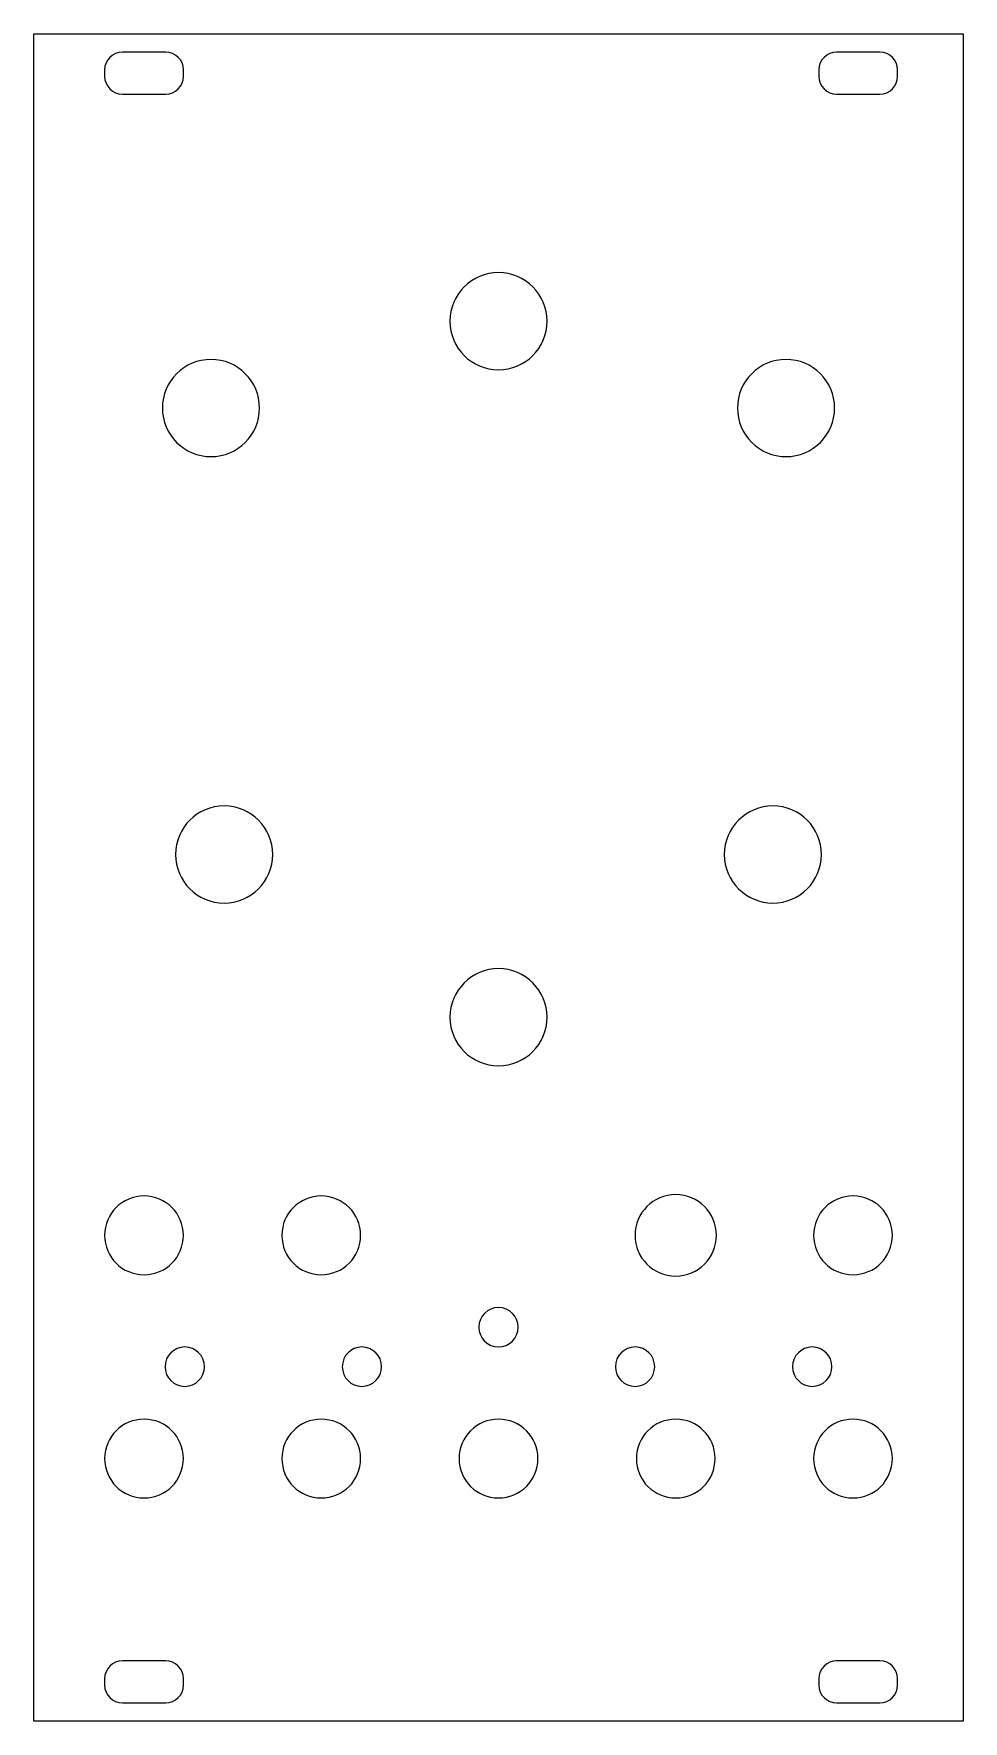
# Model space of a CAD drawing. Extents: x 39 to 109, y -167 to -39.
import ezdxf

# ---------------------------------------------------------------- set-up
doc = ezdxf.new("R2010")
doc.units = 0
doc.header["$MEASUREMENT"] = 0
doc.layers.add('LAYER_1', color=7, linetype='CONTINUOUS')

msp = doc.modelspace()

# ---------------------------------------------------------------- linework, layer by layer
at = {"layer": 'LAYER_1', "color": 7}
msp.add_lwpolyline([(38.6, -38.91), (109.4, -38.91), (109.4, -167.41), (38.6, -167.41), (38.6, -38.91)], dxfattribs=at)
for points in [[(45.35, -40.31), (45.35, -40.31), (48.65, -40.31), (48.65, -40.31), (49.39, -40.31), (50, -40.92), (50, -41.66), (50, -41.66), (50, -42.16), (50, -42.16), (50, -42.9), (49.39, -43.51), (48.65, -43.51), (48.65, -43.51), (45.35, -43.51), (45.35, -43.51), (44.61, -43.51), (44, -42.9), (44, -42.16), (44, -42.16), (44, -41.66), (44, -41.66), (44, -40.92), (44.61, -40.31), (45.35, -40.31)], [(99.75, -40.31), (99.75, -40.31), (103.05, -40.31), (103.05, -40.31), (103.79, -40.31), (104.4, -40.92), (104.4, -41.66), (104.4, -41.66), (104.4, -42.16), (104.4, -42.16), (104.4, -42.9), (103.79, -43.51), (103.05, -43.51), (103.05, -43.51), (99.75, -43.51), (99.75, -43.51), (99.01, -43.51), (98.4, -42.9), (98.4, -42.16), (98.4, -42.16), (98.4, -41.66), (98.4, -41.66), (98.4, -40.92), (99.01, -40.31), (99.75, -40.31)], [(45.35, -162.81), (45.35, -162.81), (48.65, -162.81), (48.65, -162.81), (49.39, -162.81), (50, -163.42), (50, -164.16), (50, -164.16), (50, -164.66), (50, -164.66), (50, -165.4), (49.39, -166.01), (48.65, -166.01), (48.65, -166.01), (45.35, -166.01), (45.35, -166.01), (44.61, -166.01), (44, -165.4), (44, -164.66), (44, -164.66), (44, -164.16), (44, -164.16), (44, -163.42), (44.61, -162.81), (45.35, -162.81)], [(99.75, -162.81), (99.75, -162.81), (103.05, -162.81), (103.05, -162.81), (103.79, -162.81), (104.4, -163.42), (104.4, -164.16), (104.4, -164.16), (104.4, -164.66), (104.4, -164.66), (104.4, -165.4), (103.79, -166.01), (103.05, -166.01), (103.05, -166.01), (99.75, -166.01), (99.75, -166.01), (99.01, -166.01), (98.4, -165.4), (98.4, -164.66), (98.4, -164.66), (98.4, -164.16), (98.4, -164.16), (98.4, -163.42), (99.01, -162.81), (99.75, -162.81)]]:
    msp.add_open_spline(points, degree=3, knots=[0, 0, 0, 0, 1, 1, 1, 2, 2, 2, 3, 3, 3, 4, 4, 4, 5, 5, 5, 6, 6, 6, 7, 7, 7, 8, 8, 8, 8], dxfattribs=at)
at = {"layer": 'LAYER_1', "color": 6}
for points in [[(70.3, -60.8), (70.3, -58.76), (71.96, -57.1), (74, -57.1), (76.04, -57.1), (77.7, -58.76), (77.7, -60.8), (77.7, -62.84), (76.04, -64.5), (74, -64.5), (71.96, -64.5), (70.3, -62.84), (70.3, -60.8)], [(48.4, -67.41), (48.4, -65.37), (50.06, -63.71), (52.1, -63.71), (54.14, -63.71), (55.8, -65.37), (55.8, -67.41), (55.8, -69.45), (54.14, -71.11), (52.1, -71.11), (50.06, -71.11), (48.4, -69.45), (48.4, -67.41)], [(92.2, -67.41), (92.2, -65.37), (93.86, -63.71), (95.9, -63.71), (97.94, -63.71), (99.6, -65.37), (99.6, -67.41), (99.6, -69.45), (97.94, -71.11), (95.9, -71.11), (93.86, -71.11), (92.2, -69.45), (92.2, -67.41)], [(49.4, -101.41), (49.4, -99.37), (51.06, -97.71), (53.1, -97.71), (55.15, -97.71), (56.8, -99.37), (56.8, -101.41), (56.8, -103.45), (55.15, -105.11), (53.1, -105.11), (51.06, -105.11), (49.4, -103.45), (49.4, -101.41)], [(91.2, -101.41), (91.2, -99.37), (92.86, -97.71), (94.9, -97.71), (96.94, -97.71), (98.6, -99.37), (98.6, -101.41), (98.6, -103.45), (96.94, -105.11), (94.9, -105.11), (92.86, -105.11), (91.2, -103.45), (91.2, -101.41)], [(70.3, -113.8), (70.3, -111.76), (71.96, -110.1), (74, -110.1), (76.04, -110.1), (77.7, -111.76), (77.7, -113.8), (77.7, -115.84), (76.04, -117.5), (74, -117.5), (71.96, -117.5), (70.3, -115.84), (70.3, -113.8)], [(84.4, -130.41), (84.4, -128.7), (85.79, -127.31), (87.5, -127.31), (89.21, -127.31), (90.6, -128.7), (90.6, -130.41), (90.6, -132.12), (89.21, -133.51), (87.5, -133.51), (85.79, -133.51), (84.4, -132.12), (84.4, -130.41)]]:
    msp.add_open_spline(points, degree=3, knots=[0, 0, 0, 0, 1, 1, 1, 2, 2, 2, 3, 3, 3, 4, 4, 4, 4], dxfattribs=at)
at = {"layer": 'LAYER_1', "color": 3}
for points in [[(44, -130.41), (44, -128.75), (45.34, -127.41), (47, -127.41), (48.66, -127.41), (50, -128.75), (50, -130.41), (50, -132.07), (48.66, -133.41), (47, -133.41), (45.34, -133.41), (44, -132.07), (44, -130.41)], [(57.5, -130.41), (57.5, -128.75), (58.84, -127.41), (60.5, -127.41), (62.16, -127.41), (63.5, -128.75), (63.5, -130.41), (63.5, -132.07), (62.16, -133.41), (60.5, -133.41), (58.84, -133.41), (57.5, -132.07), (57.5, -130.41)], [(98, -130.41), (98, -128.75), (99.34, -127.41), (101, -127.41), (102.66, -127.41), (104, -128.75), (104, -130.41), (104, -132.07), (102.66, -133.41), (101, -133.41), (99.34, -133.41), (98, -132.07), (98, -130.41)], [(44, -147.41), (44, -145.75), (45.34, -144.41), (47, -144.41), (48.66, -144.41), (50, -145.75), (50, -147.41), (50, -149.07), (48.66, -150.41), (47, -150.41), (45.34, -150.41), (44, -149.07), (44, -147.41)], [(57.5, -147.41), (57.5, -145.75), (58.84, -144.41), (60.5, -144.41), (62.16, -144.41), (63.5, -145.75), (63.5, -147.41), (63.5, -149.07), (62.16, -150.41), (60.5, -150.41), (58.84, -150.41), (57.5, -149.07), (57.5, -147.41)], [(71, -147.41), (71, -145.75), (72.34, -144.41), (74, -144.41), (75.66, -144.41), (77, -145.75), (77, -147.41), (77, -149.07), (75.66, -150.41), (74, -150.41), (72.34, -150.41), (71, -149.07), (71, -147.41)], [(84.5, -147.41), (84.5, -145.75), (85.84, -144.41), (87.5, -144.41), (89.16, -144.41), (90.5, -145.75), (90.5, -147.41), (90.5, -149.07), (89.16, -150.41), (87.5, -150.41), (85.84, -150.41), (84.5, -149.07), (84.5, -147.41)], [(98, -147.41), (98, -145.75), (99.34, -144.41), (101, -144.41), (102.66, -144.41), (104, -145.75), (104, -147.41), (104, -149.07), (102.66, -150.41), (101, -150.41), (99.34, -150.41), (98, -149.07), (98, -147.41)]]:
    msp.add_open_spline(points, degree=3, knots=[0, 0, 0, 0, 1, 1, 1, 2, 2, 2, 3, 3, 3, 4, 4, 4, 4], dxfattribs=at)
at = {"layer": 'LAYER_1', "color": 4}
for points in [[(72.5, -137.41), (72.5, -136.58), (73.17, -135.91), (74, -135.91), (74.83, -135.91), (75.5, -136.58), (75.5, -137.41), (75.5, -138.24), (74.83, -138.91), (74, -138.91), (73.17, -138.91), (72.5, -138.24), (72.5, -137.41)], [(48.6, -140.41), (48.6, -139.58), (49.27, -138.91), (50.1, -138.91), (50.93, -138.91), (51.6, -139.58), (51.6, -140.41), (51.6, -141.24), (50.93, -141.91), (50.1, -141.91), (49.27, -141.91), (48.6, -141.24), (48.6, -140.41)], [(62.1, -140.41), (62.1, -139.58), (62.77, -138.91), (63.6, -138.91), (64.43, -138.91), (65.1, -139.58), (65.1, -140.41), (65.1, -141.24), (64.43, -141.91), (63.6, -141.91), (62.77, -141.91), (62.1, -141.24), (62.1, -140.41)], [(82.9, -140.41), (82.9, -139.58), (83.57, -138.91), (84.4, -138.91), (85.23, -138.91), (85.9, -139.58), (85.9, -140.41), (85.9, -141.24), (85.23, -141.91), (84.4, -141.91), (83.57, -141.91), (82.9, -141.24), (82.9, -140.41)], [(96.4, -140.41), (96.4, -139.58), (97.07, -138.91), (97.9, -138.91), (98.73, -138.91), (99.4, -139.58), (99.4, -140.41), (99.4, -141.24), (98.73, -141.91), (97.9, -141.91), (97.07, -141.91), (96.4, -141.24), (96.4, -140.41)]]:
    msp.add_open_spline(points, degree=3, knots=[0, 0, 0, 0, 1, 1, 1, 2, 2, 2, 3, 3, 3, 4, 4, 4, 4], dxfattribs=at)

doc.saveas('drawing.dxf')
